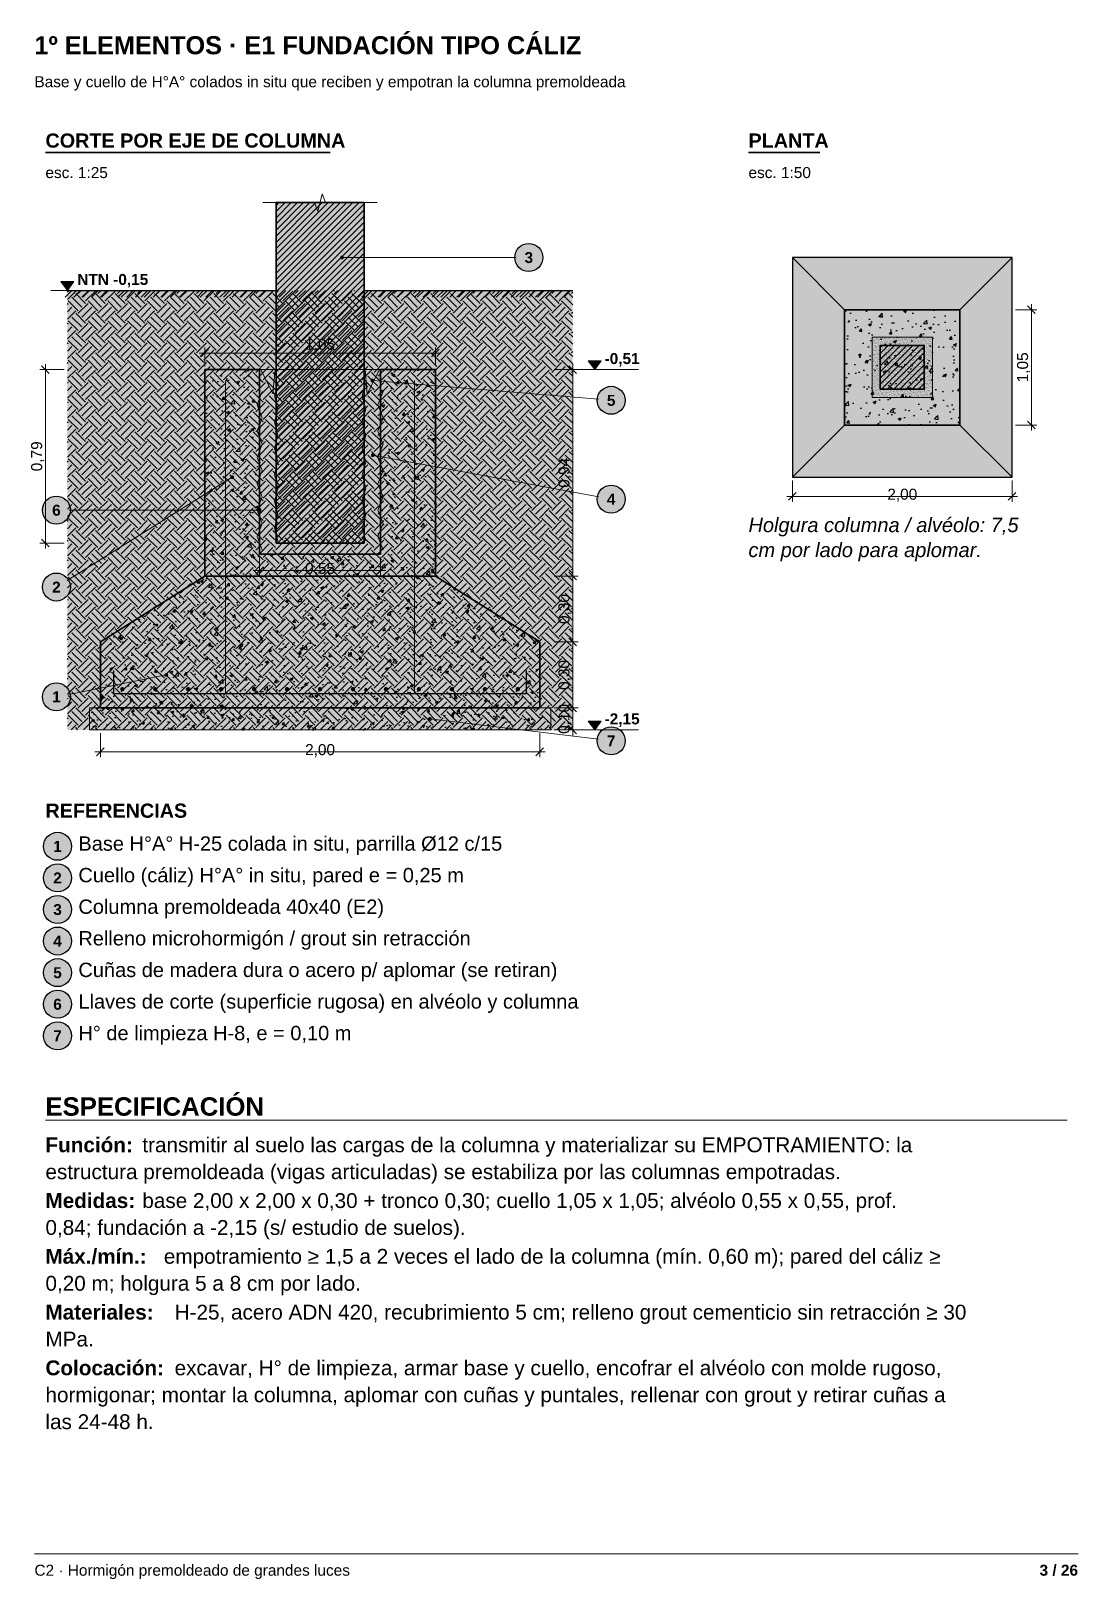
# Model space of a CAD drawing. Header units: millimetres. Extents: x 10 to 6200, y 4 to 286.
# Drawn here: x 489.4 to 680, y 4.4 to 286.2 of the extents above; entities that cross this region are included whole.
import ezdxf
from ezdxf.enums import TextEntityAlignment as Align

# ---------------------------------------------------------------- set-up
doc = ezdxf.new("R2010")
doc.units = ezdxf.units.MM
for name, color, linetype in [('ARMADURAS-RELLENO', 9, 'Continuous'), ('CONTORNOS', 7, 'Continuous'), ('CONTORNOS-RAYADO', 8, 'Continuous'), ('CONTORNOS-RELLENO', 9, 'Continuous'), ('COTAS', 7, 'Continuous'), ('COTAS-RELLENO', 9, 'Continuous'), ('LINEAS', 7, 'Continuous'), ('MARCO', 7, 'Continuous'), ('REFERENCIAS', 7, 'Continuous'), ('REFERENCIAS-RELLENO', 9, 'Continuous'), ('TEXTOS', 7, 'Continuous')]:
    doc.layers.add(name, color=color, linetype=linetype)
doc.styles.add('ARIAL', font='arial.ttf')
doc.styles.add('ARIAL-CURSIVA', font='ariali.ttf')
doc.styles.add('ARIAL-NEGRITA', font='arialbd.ttf')

msp = doc.modelspace()

# ---------------------------------------------------------------- hatches: boundary and pattern name
at = {"layer": 'ARMADURAS-RELLENO', "true_color": 0x7a1f1f}
h = msp.add_hatch(color=26, dxfattribs=at)
h.dxf.hatch_style = 1
edge = h.paths.add_edge_path()
edge.add_arc((506, 166.4), 0.4, 0, 360)
h = msp.add_hatch(color=26, dxfattribs=at)
h.dxf.hatch_style = 1
edge = h.paths.add_edge_path()
edge.add_arc((512, 166.4), 0.4, 0, 360)
h = msp.add_hatch(color=26, dxfattribs=at)
h.dxf.hatch_style = 1
edge = h.paths.add_edge_path()
edge.add_arc((518, 166.4), 0.4, 0, 360)
h = msp.add_hatch(color=26, dxfattribs=at)
h.dxf.hatch_style = 1
edge = h.paths.add_edge_path()
edge.add_arc((524, 166.4), 0.4, 0, 360)
h = msp.add_hatch(color=26, dxfattribs=at)
h.dxf.hatch_style = 1
edge = h.paths.add_edge_path()
edge.add_arc((530, 166.4), 0.4, 0, 360)
h = msp.add_hatch(color=26, dxfattribs=at)
h.dxf.hatch_style = 1
edge = h.paths.add_edge_path()
edge.add_arc((536, 166.4), 0.4, 0, 360)
h = msp.add_hatch(color=26, dxfattribs=at)
h.dxf.hatch_style = 1
edge = h.paths.add_edge_path()
edge.add_arc((542, 166.4), 0.4, 0, 360)
h = msp.add_hatch(color=26, dxfattribs=at)
h.dxf.hatch_style = 1
edge = h.paths.add_edge_path()
edge.add_arc((548, 166.4), 0.4, 0, 360)
h = msp.add_hatch(color=26, dxfattribs=at)
h.dxf.hatch_style = 1
edge = h.paths.add_edge_path()
edge.add_arc((554, 166.4), 0.4, 0, 360)
h = msp.add_hatch(color=26, dxfattribs=at)
h.dxf.hatch_style = 1
edge = h.paths.add_edge_path()
edge.add_arc((560, 166.4), 0.4, 0, 360)
h = msp.add_hatch(color=26, dxfattribs=at)
h.dxf.hatch_style = 1
edge = h.paths.add_edge_path()
edge.add_arc((566, 166.4), 0.4, 0, 360)
h = msp.add_hatch(color=26, dxfattribs=at)
h.dxf.hatch_style = 1
edge = h.paths.add_edge_path()
edge.add_arc((572, 166.4), 0.4, 0, 360)
h = msp.add_hatch(color=26, dxfattribs=at)
h.dxf.hatch_style = 1
edge = h.paths.add_edge_path()
edge.add_arc((578, 166.4), 0.4, 0, 360)
at = {"layer": 'CONTORNOS-RAYADO'}
h = msp.add_hatch(dxfattribs=at)
h.set_pattern_fill('ANSI31', color=8, scale=0.25)
h.paths.add_polyline_path([(534, 193), (550, 193), (550, 255), (534, 255)])
h = msp.add_hatch(dxfattribs=at)
h.set_pattern_fill('EARTH', color=8, scale=0.4, angle=45)
h.paths.add_polyline_path([(496, 159), (588, 159), (588, 239), (496, 239)])
h = msp.add_hatch(dxfattribs=at)
h.set_pattern_fill('AR-CONC', color=8, scale=0.03)
h.paths.add_polyline_path([(637.5, 214.5), (658.5, 214.5), (658.5, 235.5), (637.5, 235.5)])
h = msp.add_hatch(dxfattribs=at)
h.set_pattern_fill('AR-SAND', color=8, scale=0.01)
h.paths.add_polyline_path([(642.5, 219.5), (653.5, 219.5), (653.5, 230.5), (642.5, 230.5)])
h = msp.add_hatch(dxfattribs=at)
h.set_pattern_fill('ANSI31', color=8, scale=0.25)
h.paths.add_polyline_path([(644, 221), (652, 221), (652, 229), (644, 229)])
h = msp.add_hatch(dxfattribs=at)
h.set_pattern_fill('AR-CONC', color=8, scale=0.03)
h.paths.add_polyline_path([(521, 187), (563, 187), (563, 224.6), (553, 224.6), (553, 191), (531, 191), (531, 224.6), (521, 224.6)])
h = msp.add_hatch(dxfattribs=at)
h.set_pattern_fill('AR-SAND', color=8, scale=0.01)
h.paths.add_polyline_path([(531, 191), (553, 191), (553, 224.6), (531, 224.6)])
h = msp.add_hatch(dxfattribs=at)
h.set_pattern_fill('AR-CONC', color=8, scale=0.03)
h.paths.add_polyline_path([(502, 163), (582, 163), (582, 175), (563, 187), (521, 187), (502, 175)])
h = msp.add_hatch(dxfattribs=at)
h.set_pattern_fill('AR-CONC', color=8, scale=0.025)
h.paths.add_polyline_path([(500, 159), (584, 159), (584, 163), (500, 163)])
at = {"layer": 'CONTORNOS-RELLENO', "true_color": 0xd3d6d9}
h = msp.add_hatch(color=254, dxfattribs=at)
h.dxf.hatch_style = 1
h.paths.add_polyline_path([(534, 193), (550, 193), (550, 255), (534, 255)])
at = {"layer": 'CONTORNOS-RELLENO', "true_color": 0xf3f0ea}
h = msp.add_hatch(color=7, dxfattribs=at)
h.dxf.hatch_style = 1
h.paths.add_polyline_path([(628, 205), (668, 205), (668, 245), (628, 245)])
at = {"layer": 'CONTORNOS-RELLENO', "true_color": 0xece3d2}
h = msp.add_hatch(color=254, dxfattribs=at)
h.dxf.hatch_style = 1
h.paths.add_polyline_path([(496, 159), (588, 159), (588, 239), (496, 239)])
at = {"layer": 'CONTORNOS-RELLENO', "true_color": 0xdedad2}
h = msp.add_hatch(color=254, dxfattribs=at)
h.dxf.hatch_style = 1
h.paths.add_polyline_path([(637.5, 214.5), (658.5, 214.5), (658.5, 235.5), (637.5, 235.5)])
at = {"layer": 'CONTORNOS-RELLENO', "true_color": 0xbdbdbd}
h = msp.add_hatch(color=9, dxfattribs=at)
h.dxf.hatch_style = 1
h.paths.add_polyline_path([(642.5, 219.5), (653.5, 219.5), (653.5, 230.5), (642.5, 230.5)])
at = {"layer": 'CONTORNOS-RELLENO', "true_color": 0xd3d6d9}
h = msp.add_hatch(color=254, dxfattribs=at)
h.dxf.hatch_style = 1
h.paths.add_polyline_path([(644, 221), (652, 221), (652, 229), (644, 229)])
at = {"layer": 'CONTORNOS-RELLENO', "true_color": 0xdedad2}
h = msp.add_hatch(color=254, dxfattribs=at)
h.dxf.hatch_style = 1
h.paths.add_polyline_path([(521, 187), (563, 187), (563, 224.6), (553, 224.6), (553, 191), (531, 191), (531, 224.6), (521, 224.6)])
at = {"layer": 'CONTORNOS-RELLENO', "true_color": 0xbdbdbd}
h = msp.add_hatch(color=9, dxfattribs=at)
h.dxf.hatch_style = 1
h.paths.add_polyline_path([(531, 191), (553, 191), (553, 224.6), (531, 224.6)])
at = {"layer": 'CONTORNOS-RELLENO', "true_color": 0x6b4f2a}
h = msp.add_hatch(color=27, dxfattribs=at)
h.dxf.hatch_style = 1
h.paths.add_polyline_path([(533.8, 224.6), (531.2, 224.6), (533.4, 220.2)])
h = msp.add_hatch(color=27, dxfattribs=at)
h.dxf.hatch_style = 1
h.paths.add_polyline_path([(550.2, 224.6), (552.8, 224.6), (550.6, 220.2)])
at = {"layer": 'CONTORNOS-RELLENO', "true_color": 0xdedad2}
h = msp.add_hatch(color=254, dxfattribs=at)
h.dxf.hatch_style = 1
h.paths.add_polyline_path([(502, 163), (582, 163), (582, 175), (563, 187), (521, 187), (502, 175)])
at = {"layer": 'CONTORNOS-RELLENO', "true_color": 0xe6e4df}
h = msp.add_hatch(color=254, dxfattribs=at)
h.dxf.hatch_style = 1
h.paths.add_polyline_path([(500, 159), (584, 159), (584, 163), (500, 163)])
at = {"layer": 'COTAS-RELLENO', "true_color": 0x000000}
h = msp.add_hatch(color=18, dxfattribs=at)
h.dxf.hatch_style = 1
h.paths.add_polyline_path([(494.8, 240.6), (497.2, 240.6), (496, 239)])
h = msp.add_hatch(color=18, dxfattribs=at)
h.dxf.hatch_style = 1
h.paths.add_polyline_path([(590.8, 226.2), (593.2, 226.2), (592, 224.6)])
h = msp.add_hatch(color=18, dxfattribs=at)
h.dxf.hatch_style = 1
h.paths.add_polyline_path([(590.8, 160.6), (593.2, 160.6), (592, 159)])
at = {"layer": 'REFERENCIAS-RELLENO', "true_color": 0x000000}
h = msp.add_hatch(color=18, dxfattribs=at)
h.dxf.hatch_style = 1
edge = h.paths.add_edge_path()
edge.add_arc((546, 245), 0.35, 0, 360)
at = {"layer": 'REFERENCIAS-RELLENO', "true_color": 0xffffff}
h = msp.add_hatch(color=7, dxfattribs=at)
h.dxf.hatch_style = 1
edge = h.paths.add_edge_path()
edge.add_arc((580, 245), 2.55, 0, 360)
at = {"layer": 'REFERENCIAS-RELLENO', "true_color": 0x000000}
h = msp.add_hatch(color=18, dxfattribs=at)
h.dxf.hatch_style = 1
edge = h.paths.add_edge_path()
edge.add_arc((551.52, 222.6), 0.35, 0, 360)
at = {"layer": 'REFERENCIAS-RELLENO', "true_color": 0xffffff}
h = msp.add_hatch(color=7, dxfattribs=at)
h.dxf.hatch_style = 1
edge = h.paths.add_edge_path()
edge.add_arc((595, 219), 2.55, 0, 360)
at = {"layer": 'REFERENCIAS-RELLENO', "true_color": 0x000000}
h = msp.add_hatch(color=18, dxfattribs=at)
h.dxf.hatch_style = 1
edge = h.paths.add_edge_path()
edge.add_arc((551.6, 209), 0.35, 0, 360)
h = msp.add_hatch(color=18, dxfattribs=at)
h.dxf.hatch_style = 1
edge = h.paths.add_edge_path()
edge.add_arc((526, 205), 0.35, 0, 360)
at = {"layer": 'REFERENCIAS-RELLENO', "true_color": 0xffffff}
h = msp.add_hatch(color=7, dxfattribs=at)
h.dxf.hatch_style = 1
edge = h.paths.add_edge_path()
edge.add_arc((595, 201), 2.55, 0, 360)
h = msp.add_hatch(color=7, dxfattribs=at)
h.dxf.hatch_style = 1
edge = h.paths.add_edge_path()
edge.add_arc((494, 199), 2.55, 0, 360)
at = {"layer": 'REFERENCIAS-RELLENO', "true_color": 0x000000}
h = msp.add_hatch(color=18, dxfattribs=at)
h.dxf.hatch_style = 1
edge = h.paths.add_edge_path()
edge.add_arc((531, 199), 0.35, 0, 360)
at = {"layer": 'REFERENCIAS-RELLENO', "true_color": 0xffffff}
h = msp.add_hatch(color=7, dxfattribs=at)
h.dxf.hatch_style = 1
edge = h.paths.add_edge_path()
edge.add_arc((494, 185), 2.55, 0, 360)
at = {"layer": 'REFERENCIAS-RELLENO', "true_color": 0x000000}
h = msp.add_hatch(color=18, dxfattribs=at)
h.dxf.hatch_style = 1
edge = h.paths.add_edge_path()
edge.add_arc((514, 169), 0.35, 0, 360)
at = {"layer": 'REFERENCIAS-RELLENO', "true_color": 0xffffff}
h = msp.add_hatch(color=7, dxfattribs=at)
h.dxf.hatch_style = 1
edge = h.paths.add_edge_path()
edge.add_arc((494, 165), 2.55, 0, 360)
at = {"layer": 'REFERENCIAS-RELLENO', "true_color": 0x000000}
h = msp.add_hatch(color=18, dxfattribs=at)
h.dxf.hatch_style = 1
edge = h.paths.add_edge_path()
edge.add_arc((562, 161), 0.35, 0, 360)
at = {"layer": 'REFERENCIAS-RELLENO', "true_color": 0xffffff}
h = msp.add_hatch(color=7, dxfattribs=at)
h.dxf.hatch_style = 1
edge = h.paths.add_edge_path()
edge.add_arc((595, 157), 2.55, 0, 360)
h = msp.add_hatch(color=7, dxfattribs=at)
h.dxf.hatch_style = 1
edge = h.paths.add_edge_path()
edge.add_arc((494.2, 137.8), 2.55, 0, 360)
h = msp.add_hatch(color=7, dxfattribs=at)
h.dxf.hatch_style = 1
edge = h.paths.add_edge_path()
edge.add_arc((494.2, 132.05), 2.55, 0, 360)
h = msp.add_hatch(color=7, dxfattribs=at)
h.dxf.hatch_style = 1
edge = h.paths.add_edge_path()
edge.add_arc((494.2, 126.3), 2.55, 0, 360)
h = msp.add_hatch(color=7, dxfattribs=at)
h.dxf.hatch_style = 1
edge = h.paths.add_edge_path()
edge.add_arc((494.2, 120.55), 2.55, 0, 360)
h = msp.add_hatch(color=7, dxfattribs=at)
h.dxf.hatch_style = 1
edge = h.paths.add_edge_path()
edge.add_arc((494.2, 114.8), 2.55, 0, 360)
h = msp.add_hatch(color=7, dxfattribs=at)
h.dxf.hatch_style = 1
edge = h.paths.add_edge_path()
edge.add_arc((494.2, 109.05), 2.55, 0, 360)
h = msp.add_hatch(color=7, dxfattribs=at)
h.dxf.hatch_style = 1
edge = h.paths.add_edge_path()
edge.add_arc((494.2, 103.3), 2.55, 0, 360)

# ---------------------------------------------------------------- linework, layer by layer
at = {"layer": 'CONTORNOS', "lineweight": 35}
for points in [[(534, 193), (550, 193), (550, 255), (534, 255)], [(637.5, 214.5), (658.5, 214.5), (658.5, 235.5), (637.5, 235.5)], [(644, 221), (652, 221), (652, 229), (644, 229)], [(521, 187), (563, 187), (563, 224.6), (553, 224.6), (553, 191), (531, 191), (531, 224.6), (521, 224.6)], [(502, 163), (582, 163), (582, 175), (563, 187), (521, 187), (502, 175)]]:
    msp.add_lwpolyline(points, close=True, dxfattribs=at)
at = {"layer": 'CONTORNOS', "lineweight": 25}
msp.add_lwpolyline([(628, 205), (668, 205), (668, 245), (628, 245)], close=True, dxfattribs=at)
at = {"layer": 'CONTORNOS', "lineweight": 13}
for points in [[(642.5, 219.5), (653.5, 219.5), (653.5, 230.5), (642.5, 230.5)], [(531, 191), (553, 191), (553, 224.6), (531, 224.6)], [(500, 159), (584, 159), (584, 163), (500, 163)]]:
    msp.add_lwpolyline(points, close=True, dxfattribs=at)
at = {"layer": 'CONTORNOS', "lineweight": 9}
for points in [[(533.8, 224.6), (531.2, 224.6), (533.4, 220.2)], [(550.2, 224.6), (552.8, 224.6), (550.6, 220.2)]]:
    msp.add_lwpolyline(points, close=True, dxfattribs=at)
at = {"layer": 'COTAS', "lineweight": 9}
for points in [[(494.8, 240.6), (497.2, 240.6), (496, 239)], [(590.8, 226.2), (593.2, 226.2), (592, 224.6)], [(590.8, 160.6), (593.2, 160.6), (592, 159)]]:
    msp.add_lwpolyline(points, close=True, dxfattribs=at)
at = {"layer": 'COTAS', "lineweight": 13}
for points in [[(493, 239), (504, 239)], [(671.5, 213.5), (671.5, 236.5)], [(492, 192), (492, 225.6)], [(520, 227.6), (564, 227.6)], [(588, 186), (588, 225.6)], [(589, 224.6), (600, 224.6)], [(627, 201.5), (669, 201.5)], [(530, 188), (554, 188)], [(588, 174), (588, 188)], [(588, 162), (588, 176)], [(588, 158), (588, 164)], [(589, 159), (600, 159)], [(501, 155), (583, 155)]]:
    msp.add_lwpolyline(points, dxfattribs=at)
at = {"layer": 'COTAS', "lineweight": 9}
for points in [[(668.6, 235.5), (672.5, 235.5)], [(521, 225.2), (521, 228.6)], [(563, 225.2), (563, 228.6)], [(495.4, 224.6), (491, 224.6)], [(584.6, 224.6), (589, 224.6)], [(668.6, 214.5), (672.5, 214.5)], [(628, 204.4), (628, 200.5)], [(668, 204.4), (668, 200.5)], [(495.4, 193), (491, 193)], [(531, 190.4), (531, 187)], [(553, 190.4), (553, 187)], [(584.6, 187), (589, 187)], [(584.6, 187), (589, 187)], [(584.6, 175), (589, 175)], [(584.6, 175), (589, 175)], [(584.6, 163), (589, 163)], [(584.6, 163), (589, 163)], [(502, 158.4), (502, 154)], [(582, 158.4), (582, 154)], [(584.6, 159), (589, 159)]]:
    msp.add_lwpolyline(points, dxfattribs=at)
at = {"layer": 'COTAS', "lineweight": 35}
for points in [[(672.2, 234.8), (670.8, 236.2)], [(520.3, 226.9), (521.7, 228.3)], [(562.3, 226.9), (563.7, 228.3)], [(492.7, 223.9), (491.3, 225.3)], [(588.7, 223.9), (587.3, 225.3)], [(672.2, 213.8), (670.8, 215.2)], [(627.3, 200.8), (628.7, 202.2)], [(667.3, 200.8), (668.7, 202.2)], [(492.7, 192.3), (491.3, 193.7)], [(530.3, 187.3), (531.7, 188.7)], [(552.3, 187.3), (553.7, 188.7)], [(588.7, 186.3), (587.3, 187.7)], [(588.7, 186.3), (587.3, 187.7)], [(588.7, 174.3), (587.3, 175.7)], [(588.7, 174.3), (587.3, 175.7)], [(588.7, 162.3), (587.3, 163.7)], [(588.7, 162.3), (587.3, 163.7)], [(588.7, 158.3), (587.3, 159.7)], [(501.3, 154.3), (502.7, 155.7)], [(581.3, 154.3), (582.7, 155.7)]]:
    msp.add_lwpolyline(points, dxfattribs=at)
at = {"layer": 'LINEAS', "lineweight": 35}
for points in [[(492, 264.1), (543.84, 264.1)], [(620, 264.1), (632.96, 264.1)]]:
    msp.add_lwpolyline(points, dxfattribs=at)
at = {"layer": 'LINEAS', "lineweight": 13}
for points in [[(531.6, 255), (541, 255), (541.6, 253.4), (542.4, 256.6), (543, 255), (552.4, 255)], [(628, 245), (637.5, 235.5)], [(668, 245), (658.5, 235.5)], [(531.48, 191.8), (530.52, 194.2), (531.48, 196.6), (530.52, 199), (531.48, 201.4), (530.52, 203.8), (531.48, 206.2), (530.52, 208.6), (531.48, 211), (530.52, 213.4), (531.48, 215.8), (530.52, 218.2), (531.48, 220.6)], [(534.32, 193.4), (533.68, 195.8), (534.32, 198.2), (533.68, 200.6), (534.32, 203), (533.68, 205.4), (534.32, 207.8), (533.68, 210.2), (534.32, 212.6), (533.68, 215), (534.32, 217.4), (533.68, 219.8), (534.32, 222.2)], [(550.32, 193.4), (549.68, 195.8), (550.32, 198.2), (549.68, 200.6), (550.32, 203), (549.68, 205.4), (550.32, 207.8), (549.68, 210.2), (550.32, 212.6), (549.68, 215), (550.32, 217.4), (549.68, 219.8), (550.32, 222.2)], [(553.48, 191.8), (552.52, 194.2), (553.48, 196.6), (552.52, 199), (553.48, 201.4), (552.52, 203.8), (553.48, 206.2), (552.52, 208.6), (553.48, 211), (552.52, 213.4), (553.48, 215.8), (552.52, 218.2), (553.48, 220.6)], [(628, 205), (637.5, 214.5)], [(668, 205), (658.5, 214.5)]]:
    msp.add_lwpolyline(points, dxfattribs=at)
at = {"layer": 'LINEAS', "lineweight": 9}
for points in [[(496.8, 239), (495.6, 237.8)], [(498.4, 239), (497.2, 237.8)], [(500, 239), (498.8, 237.8)], [(501.6, 239), (500.4, 237.8)], [(503.2, 239), (502, 237.8)], [(504.8, 239), (503.6, 237.8)], [(506.4, 239), (505.2, 237.8)], [(508, 239), (506.8, 237.8)], [(509.6, 239), (508.4, 237.8)], [(511.2, 239), (510, 237.8)], [(512.8, 239), (511.6, 237.8)], [(514.4, 239), (513.2, 237.8)], [(516, 239), (514.8, 237.8)], [(517.6, 239), (516.4, 237.8)], [(519.2, 239), (518, 237.8)], [(520.8, 239), (519.6, 237.8)], [(522.4, 239), (521.2, 237.8)], [(524, 239), (522.8, 237.8)], [(525.6, 239), (524.4, 237.8)], [(527.2, 239), (526, 237.8)], [(528.8, 239), (527.6, 237.8)], [(530.4, 239), (529.2, 237.8)], [(532, 239), (530.8, 237.8)], [(533.6, 239), (532.4, 237.8)], [(550.8, 239), (549.6, 237.8)], [(552.4, 239), (551.2, 237.8)], [(554, 239), (552.8, 237.8)], [(555.6, 239), (554.4, 237.8)], [(557.2, 239), (556, 237.8)], [(558.8, 239), (557.6, 237.8)], [(560.4, 239), (559.2, 237.8)], [(562, 239), (560.8, 237.8)], [(563.6, 239), (562.4, 237.8)], [(565.2, 239), (564, 237.8)], [(566.8, 239), (565.6, 237.8)], [(568.4, 239), (567.2, 237.8)], [(570, 239), (568.8, 237.8)], [(571.6, 239), (570.4, 237.8)], [(573.2, 239), (572, 237.8)], [(574.8, 239), (573.6, 237.8)], [(576.4, 239), (575.2, 237.8)], [(578, 239), (576.8, 237.8)], [(579.6, 239), (578.4, 237.8)], [(581.2, 239), (580, 237.8)], [(582.8, 239), (581.6, 237.8)], [(584.4, 239), (583.2, 237.8)], [(586, 239), (584.8, 237.8)], [(587.6, 239), (586.4, 237.8)]]:
    msp.add_lwpolyline(points, dxfattribs=at)
at = {"layer": 'LINEAS', "lineweight": 25}
for points in [[(496, 239), (534, 239)], [(550, 239), (588, 239)]]:
    msp.add_lwpolyline(points, dxfattribs=at)
at = {"layer": 'LINEAS', "color": 26, "lineweight": 18, "true_color": 0x7a1f1f}
for points in [[(527.2, 165.6), (524.8, 165.6), (524.8, 222.6)], [(556.8, 165.6), (559.2, 165.6), (559.2, 222.6)]]:
    msp.add_lwpolyline(points, dxfattribs=at)
at = {"layer": 'LINEAS', "color": 26, "lineweight": 25, "true_color": 0x7a1f1f}
msp.add_lwpolyline([(504.4, 169.8), (504.4, 165.6), (579.6, 165.6), (579.6, 169.8)], dxfattribs=at)
at = {"layer": 'LINEAS', "lineweight": 18}
msp.add_lwpolyline([(492, 87.95), (678, 87.95)], dxfattribs=at)
at = {"layer": 'MARCO', "color": 253, "lineweight": 13, "true_color": 0x999999}
msp.add_lwpolyline([(490, 9), (680, 9)], dxfattribs=at)
at = {"layer": 'REFERENCIAS', "lineweight": 13}
for points in [[(546, 245), (577.7, 245)], [(551.52, 222.6), (592.71, 219.19)], [(551.6, 209), (592.74, 201.42)], [(526, 205), (495.95, 186.22)], [(531, 199), (496.3, 199)], [(514, 169), (496.26, 165.45)], [(562, 161), (592.72, 157.28)]]:
    msp.add_lwpolyline(points, dxfattribs=at)
at = {"layer": 'REFERENCIAS', "lineweight": 25}
for centre in [(580, 245), (595, 219), (595, 201), (494, 199), (494, 185), (494, 165), (595, 157), (494.2, 137.8), (494.2, 132.05), (494.2, 126.3), (494.2, 120.55), (494.2, 114.8), (494.2, 109.05), (494.2, 103.3)]:
    msp.add_circle(centre, 2.55, dxfattribs=at)

# ---------------------------------------------------------------- texts
at = {"layer": 'COTAS', "style": 'ARIAL-NEGRITA'}
for s, p in [('NTN -0,15', (497.8, 240)), ('-0,51', (593.8, 225.6)), ('-2,15', (593.8, 160))]:
    msp.add_text(s, height=2.005, dxfattribs=at).set_placement(p)
at = {"layer": 'COTAS', "style": 'ARIAL'}
for s, p in [('1,05', (542, 228.2)), ('2,00', (648, 200.9)), ('0,55', (542, 187.4)), ('2,00', (542, 154.4))]:
    msp.add_text(s, height=2.005, dxfattribs=at).set_placement(p, align=Align.CENTER)
for s, p in [('1,05', (670.9, 225)), ('0,79', (491.4, 208.8)), ('0,94', (587.4, 205.8)), ('0,30', (587.4, 181)), ('0,30', (587.4, 169)), ('0,10', (587.4, 161))]:
    msp.add_text(s, height=2.005, rotation=90, dxfattribs=at).set_placement(p, align=Align.CENTER)
at = {"layer": 'MARCO', "color": 251, "true_color": 0x666666, "style": 'ARIAL'}
msp.add_text('C2 · Hormigón premoldeado de grandes luces', height=2.0048, dxfattribs=at).set_placement((490, 5))
at = {"layer": 'MARCO', "color": 250, "true_color": 0x444444, "style": 'ARIAL-NEGRITA'}
msp.add_text('3 / 26', height=2.005, dxfattribs=at).set_placement((680, 5), align=Align.RIGHT)
at = {"layer": 'REFERENCIAS', "style": 'ARIAL-NEGRITA'}
for s, p in [('3', (580, 243.99)), ('5', (595, 217.99)), ('4', (595, 199.99)), ('6', (494, 197.99)), ('2', (494, 183.99)), ('1', (494, 163.99)), ('7', (595, 155.99)), ('1', (494.2, 136.79)), ('2', (494.2, 131.04)), ('3', (494.2, 125.29)), ('4', (494.2, 119.54)), ('5', (494.2, 113.79)), ('6', (494.2, 108.04)), ('7', (494.2, 102.29))]:
    msp.add_text(s, height=2, dxfattribs=at).set_placement(p, align=Align.CENTER)
at = {"layer": 'TEXTOS'}
for s, height, style, p in [('1º ELEMENTOS · E1 FUNDACIÓN TIPO CÁLIZ', 3.2936, 'ARIAL-NEGRITA', (490, 282)), ('CORTE POR EJE DE COLUMNA', 2.5776, 'ARIAL-NEGRITA', (492, 265)), ('PLANTA', 2.578, 'ARIAL-NEGRITA', (620, 265)), ('Holgura columna / alvéolo: 7,5', 2.6062, 'ARIAL-CURSIVA', (620, 195)), ('cm por lado para aplomar.', 2.6062, 'ARIAL-CURSIVA', (620, 190.45)), ('REFERENCIAS', 2.5776, 'ARIAL-NEGRITA', (492, 143)), ('Base H°A° H-25 colada in situ, parrilla Ø12 c/15', 2.6062, 'ARIAL', (498, 137)), ('Cuello (cáliz) H°A° in situ, pared e = 0,25 m', 2.6062, 'ARIAL', (498, 131.25)), ('Columna premoldeada 40x40 (E2)', 2.6062, 'ARIAL', (498, 125.5)), ('Relleno microhormigón / grout sin retracción', 2.6062, 'ARIAL', (498, 119.75)), ('Cuñas de madera dura o acero p/ aplomar (se retiran)', 2.6062, 'ARIAL', (498, 114)), ('Llaves de corte (superficie rugosa) en alvéolo y columna', 2.6062, 'ARIAL', (498, 108.25)), ('H° de limpieza H-8, e = 0,10 m', 2.6062, 'ARIAL', (498, 102.5)), ('ESPECIFICACIÓN', 3.3509, 'ARIAL-NEGRITA', (492, 88.75)), ('Función:', 2.699, 'ARIAL-NEGRITA', (492, 82.1)), ('transmitir al suelo las cargas de la columna y materializar su EMPOTRAMIENTO: la', 2.6993, 'ARIAL', (509.64, 82.1)), ('estructura premoldeada (vigas articuladas) se estabiliza por las columnas empotradas.', 2.6993, 'ARIAL', (492, 77.2)), ('Medidas:', 2.699, 'ARIAL-NEGRITA', (492, 71.95)), ('base 2,00 x 2,00 x 0,30 + tronco 0,30; cuello 1,05 x 1,05; alvéolo 0,55 x 0,55, prof.', 2.6993, 'ARIAL', (509.64, 71.95)), ('0,84; fundación a -2,15 (s/ estudio de suelos).', 2.6993, 'ARIAL', (492, 67.05)), ('Máx./mín.:', 2.699, 'ARIAL-NEGRITA', (492, 61.8)), ('empotramiento ≥ 1,5 a 2 veces el lado de la columna (mín. 0,60 m); pared del cáliz ≥', 2.6993, 'ARIAL', (513.56, 61.8)), ('0,20 m; holgura 5 a 8 cm por lado.', 2.6993, 'ARIAL', (492, 56.89)), ('Materiales:', 2.6993, 'ARIAL-NEGRITA', (492, 51.64)), ('H-25, acero ADN 420, recubrimiento 5 cm; relleno grout cementicio sin retracción ≥ 30', 2.6993, 'ARIAL', (515.52, 51.64)), ('MPa.', 2.699, 'ARIAL', (492, 46.74)), ('Colocación:', 2.6993, 'ARIAL-NEGRITA', (492, 41.49)), ('excavar, H° de limpieza, armar base y cuello, encofrar el alvéolo con molde rugoso,', 2.6993, 'ARIAL', (515.52, 41.49)), ('hormigonar; montar la columna, aplomar con cuñas y puntales, rellenar con grout y retirar cuñas a', 2.6993, 'ARIAL', (492, 36.59)), ('las 24-48 h.', 2.6993, 'ARIAL', (492, 31.69))]:
    msp.add_text(s, height=height, dxfattribs=dict(at, style=style)).set_placement(p)
at = {"layer": 'TEXTOS', "color": 250, "true_color": 0x333333, "style": 'ARIAL'}
msp.add_text('Base y cuello de H°A° colados in situ que reciben y empotran la columna premoldeada', height=2.0048, dxfattribs=at).set_placement((490, 276))
at = {"layer": 'TEXTOS', "color": 250, "true_color": 0x222222, "style": 'ARIAL'}
for s, p in [('esc. 1:25', (492, 259.46)), ('esc. 1:50', (620, 259.46))]:
    msp.add_text(s, height=2.005, dxfattribs=at).set_placement(p)

doc.saveas('drawing.dxf')
